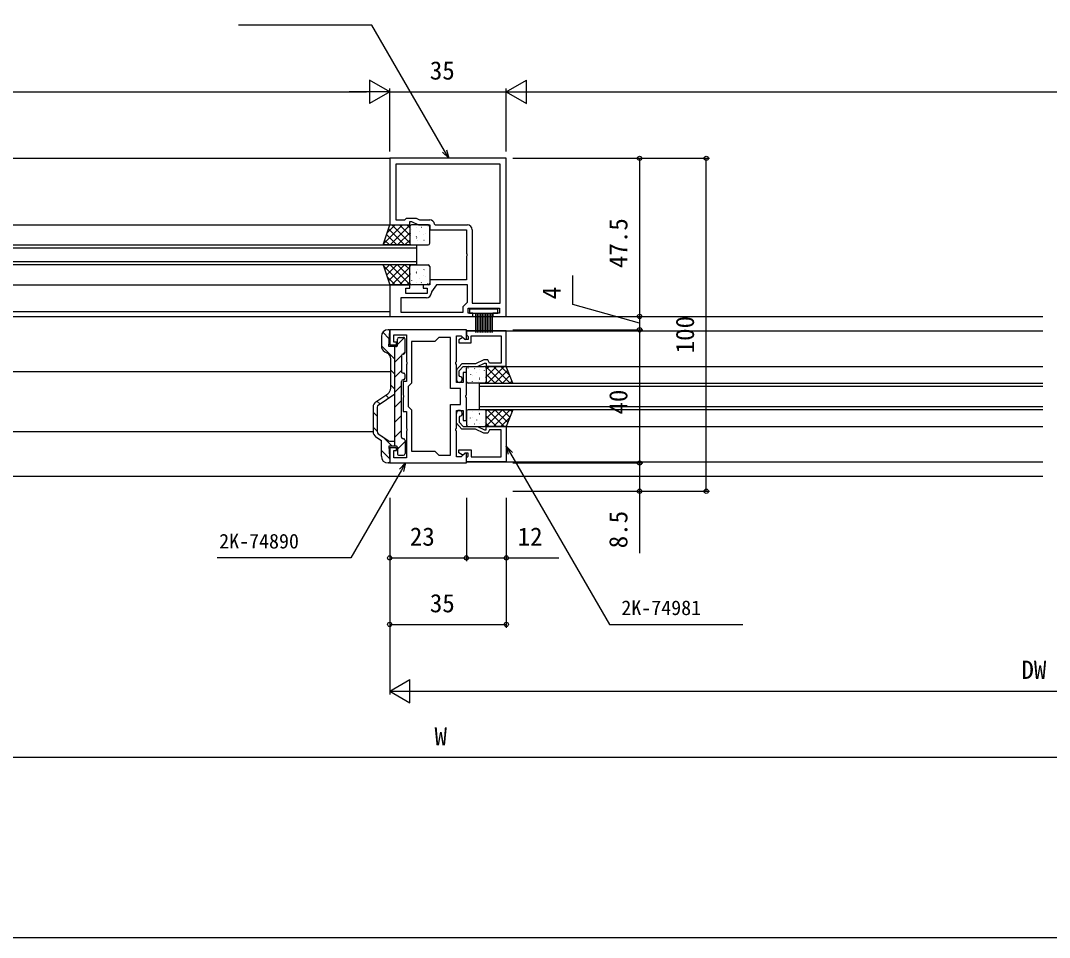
# Model space of a CAD drawing. Units: millimetres, scale not verified. Extents: x -437 to 438, y -681 to 679.
# Drawn here: x -127.5 to 181.3, y -681.2 to -405.8 of the extents above; entities that cross this region are included whole.
import ezdxf
from ezdxf.enums import TextEntityAlignment as Align

# ---------------------------------------------------------------- set-up
doc = ezdxf.new("R2010")
doc.units = ezdxf.units.MM
doc.header["$LTSCALE"] = 4
for name, color, linetype in [('0-2_YKK_11', 7, 'Continuous'), ('0-3_YKK_12', 2, 'Continuous'), ('0-4_YKK_13', 4, 'Continuous'), ('0-6_YKK_D', 6, 'Continuous'), ('0-7_YKK_ZWAK', 7, 'Continuous')]:
    doc.layers.add(name, color=color, linetype=linetype)
doc.styles.add('ＭＳ ゴシック', font='')
doc.styles.get('ＭＳ ゴシック').set_extended_font_data('MS Gothic')

msp = doc.modelspace()

# ---------------------------------------------------------------- linework, layer by layer
at = {"layer": '0-2_YKK_11'}
for points in [[(18.301, -494.7), (18.301, -447.2), (-16.699, -447.2), (-16.699, -467.2), (-10.699, -467.2), (-10.699, -466.2), (-10.199, -466.2), (-8.054, -467.2), (-4.699, -467.2), (-4.699, -468.7), (6.301, -468.7), (6.301, -475.742), (6.421, -475.925), (6.421, -476.475), (6.301, -476.658), (6.301, -483.7), (-4.699, -483.7), (-4.699, -485.2), (-6.699, -485.2), (-6.699, -486.2), (-5.499, -486.2), (-5.499, -487.8), (-11.899, -487.8), (-11.899, -486.2), (-10.699, -486.2), (-10.699, -485.2), (-16.699, -485.2), (-16.699, -494.7), (8.301, -494.7), (8.301, -493.7), (6.801, -493.7), (6.801, -492.2), (16.301, -492.2), (16.301, -493.7), (14.301, -493.7), (14.301, -494.7)], [(1.501, -516.3), (1.501, -501), (-1.999, -501), (-3.199, -502.2), (-10.199, -502.2), (-10.199, -514.7), (-11.199, -515.7), (-11.199, -521.7), (-10.199, -522.7), (-10.199, -535.2), (-3.199, -535.2), (-1.999, -536.4), (1.501, -536.4), (1.501, -521.1), (4.501, -521.1), (4.501, -516.3)]]:
    msp.add_lwpolyline(points, close=True, dxfattribs=at)
for points in [[(16.501, -490.7), (16.501, -449), (-14.899, -449), (-14.899, -465.7), (-12.199, -465.7), (-11.699, -465.2), (-8.799, -465.2), (-7.726, -465.7), (-4.699, -465.7)], [(-3.22, -466.95), (-2.924, -467.2), (6.601, -467.2)], [(8.101, -468.7), (8.101, -490.7), (16.501, -490.7)], [(-13.399, -493.4), (5.301, -493.4), (5.301, -491.7), (6.601, -490.4), (6.601, -485.2), (-2.699, -485.2), (-4.199, -487.342), (-4.199, -487.6)], [(-5.699, -489.1), (-13.399, -489.1), (-13.399, -493.4)], [(6.301, -498.7), (-16.699, -498.7), (-16.699, -503.2), (-14.699, -503.2), (-14.699, -502.4), (-15.499, -502.4), (-15.499, -500.2), (-11.699, -500.2), (-11.699, -508.242), (-11.579, -508.425), (-11.579, -508.975), (-11.699, -509.158), (-11.699, -514.2), (-12.699, -514.2), (-12.699, -518.242), (-12.579, -518.425), (-12.579, -518.975), (-12.699, -519.158), (-12.699, -523.2), (-11.699, -523.2), (-11.699, -528.242), (-11.579, -528.425), (-11.579, -528.975), (-11.699, -529.158), (-11.699, -537.2), (-15.499, -537.2), (-15.499, -535), (-14.699, -535), (-14.699, -534.2), (-16.699, -534.2), (-16.699, -538.7), (6.301, -538.7), (6.301, -535.9), (5.931, -535.746), (4.777, -536.9), (3.301, -536.9), (3.301, -529.158), (3.181, -528.975), (3.181, -528.425), (3.301, -528.242)], [(3.301, -528.242), (3.301, -522.9), (5.301, -522.9), (5.301, -525.9), (6.301, -525.9), (6.301, -519.158), (6.181, -518.975), (6.181, -518.425), (6.301, -518.242), (6.301, -511.5), (5.301, -511.5), (5.301, -514.5), (3.301, -514.5), (3.301, -509.158), (3.181, -508.975), (3.181, -508.425), (3.301, -508.242), (3.301, -500.5), (4.777, -500.5), (5.931, -501.654), (6.301, -501.5), (6.301, -498.7)], [(18.301, -499), (6.301, -499), (6.301, -500.2), (6.601, -500.5), (6.801, -500.7), (6.801, -501.6), (5.851, -501.6), (5.351, -501.1), (5.041, -501.1), (4.001, -501.7), (4.001, -502.6), (7.801, -502.6), (7.801, -500.5), (16.801, -500.5), (16.801, -508.7), (13.301, -508.7), (12.724, -507.7), (11.58, -507.7), (9.006, -508.9), (4.951, -508.9), (3.301, -510.687), (3.301, -513.6)], [(4.351, -512.713), (4.101, -512.417), (4.101, -511), (5.301, -509.7), (9.657, -509.7), (11.801, -508.7), (12.301, -508.7), (12.301, -509.7), (18.301, -509.7), (18.301, -499)], [(18.301, -538.4), (6.301, -538.4), (6.301, -537.2), (6.601, -536.9), (6.801, -536.7), (6.801, -535.8), (5.851, -535.8), (5.351, -536.3), (5.041, -536.3), (4.001, -535.7), (4.001, -534.8), (7.801, -534.8), (7.801, -536.9), (16.801, -536.9), (16.801, -528.7), (13.301, -528.7), (12.724, -529.7), (11.58, -529.7), (9.006, -528.5), (4.951, -528.5), (3.301, -526.713), (3.301, -523.8)], [(4.351, -524.687), (4.101, -524.983), (4.101, -526.4), (5.301, -527.7), (9.657, -527.7), (11.801, -528.7), (12.301, -528.7), (12.301, -527.7), (18.301, -527.7), (18.301, -538.4)]]:
    msp.add_lwpolyline(points, dxfattribs=at)
for centre, radius, start, end in [((-4.699, -467.2), 1.5, 9.59408, 89.99999), ((6.601, -468.7), 1.5, 0.00001, 89.99999), ((-5.699, -487.6), 1.5, 270.00001, 359.99999), ((4.201, -513.6), 0.9, 180, 80.40594), ((4.201, -523.8), 0.9, 279.59406, 180)]:
    msp.add_arc(centre, radius, start, end, dxfattribs=at)
at = {"layer": '0-3_YKK_12'}
for p, q in [((-197.699, -447.2), (-16.699, -447.2)), ((-197.699, -467.2), (-16.699, -467.2)), ((-197.699, -473.2), (-8.699, -473.2)), ((-8.699, -474.2), (-197.699, -474.2)), ((-8.699, -473.2), (-8.699, -479.2)), ((-197.699, -478.2), (-8.699, -478.2)), ((-8.699, -479.2), (-197.699, -479.2)), ((-197.699, -485.2), (-16.699, -485.2)), ((-197.699, -493.2), (-16.699, -493.2)), ((-197.699, -494.7), (179.301, -494.7)), ((6.301, -499), (179.301, -499)), ((-197.699, -511.2), (-16.399, -511.2)), ((18.301, -509.7), (179.301, -509.7)), ((10.301, -514.7), (179.301, -514.7)), ((10.301, -522.7), (10.301, -514.7)), ((179.301, -515.7), (10.301, -515.7)), ((10.301, -521.7), (179.301, -521.7)), ((179.301, -522.7), (10.301, -522.7)), ((18.301, -527.7), (179.301, -527.7)), ((-197.699, -529.2), (-21.698, -529.2)), ((6.301, -538.4), (179.301, -538.4)), ((6.302, -538.401), (14.31, -538.401)), ((-197.699, -542.7), (179.301, -542.7))]:
    msp.add_line(p, q, dxfattribs=at)
at = {"layer": '0-4_YKK_13'}
for p, q in [((-18.626, -472.98), (-12.846, -467.2)), ((-17.503, -469.612), (-15.091, -467.2)), ((-17.094, -468.385), (-12.278, -473.2)), ((-16.601, -473.2), (-10.699, -467.298)), ((-16.033, -467.2), (-10.699, -472.534)), ((-13.788, -467.2), (-10.699, -470.289)), ((-11.543, -467.2), (-10.699, -468.044)), ((-10.699, -467.7), (-10.699, -472.7)), ((-5.199, -467.2), (-10.199, -467.2)), ((-10.078, -468.435), (-10.054, -468.478)), ((-8.622, -468.008), (-8.614, -468.015)), ((-7.887, -469.078), (-7.863, -469.122)), ((-7.207, -467.836), (-7.119, -467.883)), ((-5.263, -467.644), (-5.239, -467.688)), ((-4.699, -472.7), (-4.699, -467.7)), ((-18.216, -471.752), (-16.769, -473.2)), ((-17.655, -470.068), (-14.523, -473.2)), ((-14.356, -473.2), (-10.699, -469.543)), ((-12.111, -473.2), (-10.699, -471.788)), ((-10.604, -469.827), (-10.597, -469.834)), ((-10.511, -470.511), (-10.487, -470.555)), ((-8.732, -470.726), (-8.644, -470.772)), ((-8.621, -471.102), (-8.597, -471.146)), ((-8.437, -471.769), (-8.429, -471.775)), ((-6.429, -471.745), (-6.405, -471.789)), ((-6.417, -469.983), (-6.409, -469.989)), ((-5.997, -469.669), (-5.973, -469.713)), ((-10.199, -473.2), (-5.199, -473.2)), ((-9.053, -473.179), (-9.042, -473.2)), ((-18.626, -479.42), (-12.846, -485.2)), ((-18.216, -480.648), (-16.769, -479.2)), ((-17.655, -482.332), (-14.523, -479.2)), ((-17.094, -484.015), (-12.278, -479.2)), ((-16.601, -479.2), (-10.699, -485.102)), ((-16.033, -485.2), (-10.699, -479.866)), ((-14.356, -479.2), (-10.699, -482.857)), ((-12.111, -479.2), (-10.699, -480.612)), ((-10.699, -484.7), (-10.699, -479.7)), ((-10.199, -479.2), (-5.199, -479.2)), ((-9.053, -479.221), (-9.042, -479.2)), ((-8.732, -481.674), (-8.644, -481.628)), ((-8.621, -481.298), (-8.597, -481.254)), ((-8.437, -480.631), (-8.429, -480.625)), ((-6.429, -480.655), (-6.405, -480.611)), ((-4.699, -479.7), (-4.699, -484.7)), ((-17.503, -482.788), (-15.091, -485.2)), ((-13.788, -485.2), (-10.699, -482.111)), ((-11.543, -485.2), (-10.699, -484.356)), ((-10.604, -482.573), (-10.597, -482.566)), ((-10.511, -481.889), (-10.487, -481.845)), ((-10.078, -483.965), (-10.054, -483.922)), ((-8.622, -484.392), (-8.614, -484.385)), ((-7.887, -483.322), (-7.863, -483.278)), ((-7.207, -484.564), (-7.119, -484.517)), ((-6.417, -482.417), (-6.409, -482.411)), ((-5.997, -482.731), (-5.973, -482.687)), ((-5.263, -484.756), (-5.239, -484.712)), ((-5.199, -485.2), (-10.199, -485.2)), ((9.051, -493.67), (9.051, -499.47)), ((9.551, -493.67), (9.551, -499.47)), ((10.051, -493.67), (10.051, -499.47)), ((10.551, -493.67), (10.551, -499.47)), ((11.051, -493.67), (11.051, -499.47)), ((11.551, -493.67), (11.551, -499.47)), ((12.051, -493.67), (12.051, -499.47)), ((12.551, -493.67), (12.551, -499.47)), ((13.051, -493.67), (13.051, -499.47)), ((13.551, -493.67), (13.551, -499.47)), ((14.051, -493.67), (14.051, -499.47)), ((-16.849, -501.369), (-18.764, -499.455)), ((-16.999, -498.7), (-17.199, -498.7)), ((-19.199, -500.7), (-19.199, -503.543)), ((-12.323, -501.083), (-14.399, -503.158)), ((-14.399, -503.4), (-14.399, -501.5)), ((-13.899, -501), (-12.599, -501)), ((-12.099, -505.5), (-12.099, -501.5)), ((-15.199, -507.51), (-19.199, -503.51)), ((-18.191, -505.279), (-17.406, -505.727)), ((-15.199, -533.7), (-15.199, -503.7)), ((-14.941, -503.7), (-15.199, -503.958)), ((-12.099, -505.348), (-12.754, -506.003)), ((-12.699, -506), (-12.599, -506)), ((-16.399, -516.244), (-16.399, -507.464)), ((-13.196, -506.445), (-15.199, -508.448)), ((-13.199, -506.5), (-13.199, -511.2)), ((-15.199, -512), (-16.399, -510.8)), ((-13.199, -510.938), (-15.199, -512.938)), ((-12.699, -511.7), (-12.598, -511.7)), ((-12.098, -513.2), (-12.098, -512.2)), ((6.301, -514.2), (6.301, -510.2)), ((6.801, -509.7), (11.801, -509.7)), ((6.865, -510.144), (6.841, -510.188)), ((7.599, -512.169), (7.575, -512.213)), ((8.019, -512.483), (8.012, -512.489)), ((8.81, -510.336), (8.721, -510.383)), ((9.489, -511.578), (9.465, -511.622)), ((10.224, -510.508), (10.217, -510.515)), ((11.681, -510.935), (11.657, -510.978)), ((12.207, -512.327), (12.199, -512.334)), ((15.391, -509.7), (12.301, -512.789)), ((13.146, -509.7), (12.301, -510.544)), ((17.203, -514.7), (12.301, -509.798)), ((12.301, -510.2), (12.301, -514.2)), ((14.958, -514.7), (12.301, -512.043)), ((17.636, -509.7), (12.636, -514.7)), ((19.448, -514.7), (14.448, -509.7)), ((18.753, -510.828), (14.881, -514.7)), ((19.373, -512.38), (16.693, -509.7)), ((19.394, -512.432), (17.126, -514.7)), ((-15.199, -516.49), (-16.399, -515.29)), ((-13.199, -515.429), (-15.199, -517.429)), ((-13.199, -530.9), (-13.199, -514.2)), ((-12.598, -513.7), (-12.699, -513.7)), ((11.801, -514.7), (6.801, -514.7)), ((8.032, -514.245), (8.008, -514.289)), ((10.039, -514.269), (10.032, -514.275)), ((10.223, -513.602), (10.199, -513.646)), ((10.334, -513.226), (10.246, -513.272)), ((12.113, -513.011), (12.089, -513.055)), ((12.713, -514.7), (12.301, -514.288)), ((20.036, -514.035), (19.371, -514.7)), ((-20.822, -520.308), (-17.275, -517.898)), ((-20.148, -521.297), (-15.199, -517.931)), ((-17.014, -519.165), (-17.874, -518.305)), ((-19.686, -520.983), (-20.548, -520.122)), ((-13.199, -519.919), (-15.199, -521.919)), ((-21.698, -521.962), (-21.698, -529.243)), ((-20.498, -524.661), (-21.698, -523.461)), ((-20.498, -521.958), (-20.498, -529.242)), ((-13.199, -524.409), (-15.199, -526.409)), ((6.301, -523.2), (6.301, -527.2)), ((11.801, -522.7), (6.801, -522.7)), ((8.032, -523.155), (8.008, -523.111)), ((8.019, -524.917), (8.012, -524.911)), ((10.039, -523.131), (10.032, -523.125)), ((10.223, -523.798), (10.199, -523.754)), ((10.334, -524.174), (10.246, -524.128)), ((12.113, -524.389), (12.089, -524.345)), ((17.203, -522.7), (12.301, -527.602)), ((14.958, -522.7), (12.301, -525.357)), ((12.713, -522.7), (12.301, -523.112)), ((12.301, -527.2), (12.301, -523.2)), ((15.391, -527.7), (12.301, -524.611)), ((17.636, -527.7), (12.636, -522.7)), ((19.448, -522.7), (14.448, -527.7)), ((18.753, -526.572), (14.881, -522.7)), ((19.394, -524.968), (17.126, -522.7)), ((20.036, -523.365), (19.371, -522.7)), ((-20.498, -529.151), (-21.698, -527.951)), ((6.801, -527.7), (11.801, -527.7)), ((6.865, -527.256), (6.841, -527.212)), ((7.599, -525.231), (7.575, -525.187)), ((8.81, -527.064), (8.721, -527.017)), ((9.489, -525.822), (9.465, -525.778)), ((10.224, -526.892), (10.217, -526.885)), ((11.681, -526.465), (11.657, -526.422)), ((12.207, -525.073), (12.199, -525.066)), ((13.146, -527.7), (12.301, -526.856)), ((19.373, -525.02), (16.693, -527.7)), ((-20.822, -530.898), (-19.199, -532)), ((-20.148, -529.903), (-17.28, -531.854)), ((-15.949, -533.7), (-18.892, -530.758)), ((-13.199, -528.899), (-15.199, -530.899)), ((-19.199, -536.7), (-19.199, -532)), ((-14.699, -533.7), (-16.999, -533.7)), ((-16.999, -533.7), (-16.699, -538.381)), ((-16.155, -532.2), (-15.199, -532.2)), ((-12.099, -532.289), (-14.399, -534.589)), ((-14.399, -534), (-14.399, -535.9)), ((-12.699, -531.4), (-12.599, -531.4)), ((-12.099, -531.9), (-12.099, -535.9)), ((-16.763, -537.376), (-19.199, -534.941)), ((-13.899, -536.4), (-12.599, -536.4)), ((-16.999, -538.7), (-17.199, -538.7))]:
    msp.add_line(p, q, dxfattribs=at)
for points in [[(-18.699, -473.2), (-16.699, -467.2), (-10.699, -467.2), (-10.699, -473.2)], [(-18.699, -479.2), (-16.699, -485.2), (-10.699, -485.2), (-10.699, -479.2)], [(15.801, -492.471), (7.301, -492.471), (7.301, -493.671), (15.801, -493.671)], [(20.301, -514.7), (18.301, -509.7), (12.301, -509.7), (12.301, -514.7)], [(20.301, -522.7), (18.301, -527.7), (12.301, -527.7), (12.301, -522.7)]]:
    msp.add_lwpolyline(points, close=True, dxfattribs=at)
msp.add_lwpolyline([(-14.699, -503.7), (-16.999, -503.7), (-16.699, -499.019)], dxfattribs=at)
for centre, radius, start, end in [((-10.199, -467.7), 0.5, 90, 180), ((-5.199, -467.7), 0.5, 0, 90), ((-10.199, -472.7), 0.5, 180, 270), ((-5.199, -472.7), 0.5, 270, 0), ((-10.199, -479.7), 0.5, 90, 180), ((-5.199, -479.7), 0.5, 0, 90), ((-10.199, -484.7), 0.5, 180, 270), ((-5.199, -484.7), 0.5, 270, 0), ((-17.199, -500.7), 2, 90, 180), ((-16.999, -499), 0.3, 356.34024, 90), ((-13.899, -501.5), 0.5, 90.00359, 180.00359), ((-12.599, -501.5), 0.5, 0.00359, 90.00359), ((-17.199, -503.543), 2, 180, 240.25462), ((-18.399, -507.464), 2, 360, 60.25462), ((-14.699, -503.4), 0.3, 270, 0.00359), ((-12.699, -506.5), 0.5, 90.00003, 180), ((-12.599, -505.5), 0.5, 270, 0.00359), ((-12.699, -511.2), 0.5, 180, 270.00359), ((-12.598, -512.2), 0.5, 0.00359, 90.00359), ((6.801, -510.2), 0.5, 90, 180), ((11.801, -510.2), 0.5, 0, 90), ((-12.699, -514.2), 0.5, 90.02863, 180), ((-12.598, -513.2), 0.5, 270.00359, 0.00359), ((6.801, -514.2), 0.5, 180, 270), ((11.801, -514.2), 0.5, 270, 0), ((-18.399, -516.244), 2, 304.18899, 360), ((-19.698, -521.962), 2, 124.18899, 179.99711), ((-19.698, -521.958), 0.8, 124.21613, 179.99711), ((6.801, -523.2), 0.5, 90, 180), ((11.801, -523.2), 0.5, 0, 90), ((6.801, -527.2), 0.5, 180, 270), ((11.801, -527.2), 0.5, 270, 0), ((-19.698, -529.244), 2, 179.99711, 235.83194), ((-19.698, -529.242), 0.8, 179.99711, 235.78387), ((-12.699, -530.9), 0.5, 180, 270), ((-16.155, -530.2), 2, 235.78387, 270), ((-14.699, -534), 0.3, 359.99641, 90), ((-12.599, -531.9), 0.5, 359.99641, 90), ((-17.199, -536.7), 2, 180, 270), ((-13.899, -535.9), 0.5, 179.99641, 269.99641), ((-12.599, -535.9), 0.5, 269.99641, 359.99641), ((-16.999, -538.4), 0.3, 270, 3.65976)]:
    msp.add_arc(centre, radius, start, end, dxfattribs=at)
at = {"layer": '0-6_YKK_D'}
for p, q in [((-16.702, -427.2), (-22.764, -423.7)), ((-22.764, -423.7), (-22.764, -430.7)), ((18.301, -427.2), (24.364, -423.7)), ((24.364, -430.7), (24.364, -423.7)), ((-374.712, -427.2), (-23.702, -427.2)), ((-16.702, -427.2), (-28.826, -427.2)), ((-16.702, -427.2), (-22.764, -430.7)), ((-16.702, -445.2), (-16.702, -426.2)), ((-16.702, -445.2), (-16.702, -426.2)), ((-16.702, -427.2), (18.301, -427.2)), ((18.301, -445.2), (18.301, -426.2)), ((18.301, -445.2), (18.301, -426.2)), ((18.301, -427.2), (24.364, -430.7)), ((18.301, -427.2), (30.426, -427.2)), ((25.301, -427.2), (376.3, -427.2)), ((20.301, -447.2), (59.3, -447.2)), ((21.301, -447.2), (79.3, -447.2)), ((58.3, -447.2), (58.3, -494.699)), ((78.3, -547.199), (78.3, -447.2)), ((20.301, -494.699), (59.3, -494.699)), ((20.301, -494.699), (59.3, -494.699)), ((58.3, -494.699), (58.3, -498.7)), ((20.301, -498.699), (59.3, -498.699)), ((20.301, -498.7), (59.3, -498.7)), ((58.3, -498.699), (58.3, -538.699)), ((20.301, -538.699), (59.3, -538.699)), ((20.301, -538.699), (59.3, -538.699)), ((-16.699, -549.2), (-16.699, -568.2)), ((-16.699, -549.2), (-16.699, -588.2)), ((-16.699, -549.2), (-16.698, -608.2)), ((6.302, -549.2), (6.302, -568.2)), ((6.302, -549.2), (6.302, -568.2)), ((18.3, -549.2), (18.3, -568.2)), ((18.3, -549.2), (18.3, -588.2)), ((20.301, -547.199), (59.3, -547.199)), ((20.301, -547.199), (79.3, -547.199)), ((-16.699, -567.2), (6.302, -567.2)), ((-16.699, -587.2), (18.3, -587.2)), ((-16.698, -607.2), (-10.636, -603.7)), ((-10.636, -610.7), (-10.636, -603.7)), ((-16.698, -607.2), (-10.636, -610.7)), ((-16.698, -607.2), (-4.574, -607.2)), ((-9.698, -607.2), (371.3, -607.2)), ((376.3, -627.199), (-374.7, -627.2))]:
    msp.add_line(p, q, dxfattribs=at)
for points in [[(1.053, -447.2), (-0.222, -444.992), (-22.041, -407.2), (-62.12, -407.2)], [(0.369, -444.65), (1.053, -447.2), (-0.814, -445.333)], [(58.3, -496.699), (38.301, -491.144), (38.301, -482.414)], [(18.985, -536.198), (18.301, -533.648), (20.168, -535.515)], [(18.301, -533.648), (19.576, -535.856), (49.22, -587.2), (89.298, -587.2)], [(-11.923, -538.7), (-13.198, -540.908), (-28.377, -567.2), (-68.456, -567.2)], [(-13.789, -540.567), (-11.923, -538.7), (-12.606, -541.25)], [(58.3, -538.699), (58.3, -547.199), (58.3, -565.809)], [(6.302, -567.2), (18.3, -567.2), (34.055, -567.2)]]:
    msp.add_lwpolyline(points, dxfattribs=at)
for centre in [(58.3, -447.2), (78.3, -447.2), (58.3, -494.699), (58.3, -494.699), (58.3, -498.699), (58.3, -498.7), (58.3, -538.699), (58.3, -538.699), (58.3, -547.199), (78.3, -547.199), (-16.699, -567.2), (6.302, -567.2), (6.302, -567.2), (18.3, -567.2), (-16.699, -587.2), (18.3, -587.2)]:
    msp.add_circle(centre, 0.637, dxfattribs=at)
at = {"layer": '0-7_YKK_ZWAK'}
msp.add_lwpolyline([(-436.7, -681.2), (438.3, -681.2), (438.3, 643.8)], dxfattribs=at)

# ---------------------------------------------------------------- texts
at = {"layer": '0-6_YKK_D', "style": 'ＭＳ ゴシック'}
for s, height, p in [('35', 5.499, (-4.655, -425.2)), ('23', 5.499, (-10.653, -565.2)), ('12', 5.499, (21.7, -565.2)), ('2K-74890', 4.399, (-67.882, -565.7)), ('35', 5.499, (-4.654, -585.2)), ('2K-74981', 4.399, (52.827, -585.7)), ('DW', 5.499, (172.896, -605.2)), ('W', 5.499, (-3.248, -625.2))]:
    msp.add_text(s, height=height, dxfattribs=at).set_placement(p, align=Align.BOTTOM_LEFT)
for s, p in [('47.5', (56.3, -480.154)), ('4', (36.301, -489.527)), ('100', (76.3, -505.765)), ('40', (56.3, -524.154)), ('8.5', (56.3, -564.32))]:
    msp.add_text(s, height=5.499, rotation=90, dxfattribs=at).set_placement(p, align=Align.BOTTOM_LEFT)

doc.saveas('drawing.dxf')
